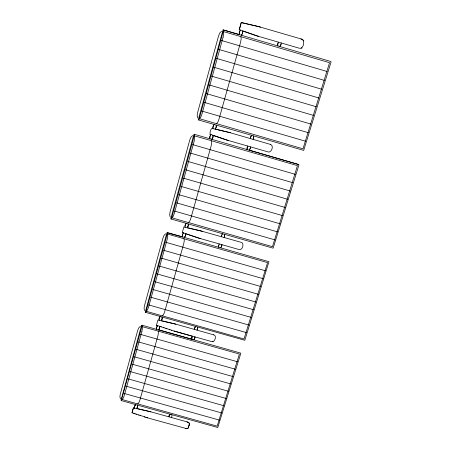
<?xml version="1.0" encoding="UTF-8"?>
<svg xmlns="http://www.w3.org/2000/svg" width="451" height="451" viewBox="0 0 451 451"><rect width="100%" height="100%" fill="white"/><g stroke="black" fill="none" stroke-linecap="round" stroke-linejoin="round"><path stroke-width="0.68" d="M250.384 138.519A4.397 4.335 -69.2 0 1 250.401 138.231L250.401 138.192A4.685 4.617 -69 0 1 250.435 137.95L250.435 137.91A4.16 4.104 -69.3 0 1 251.54 135.644L251.585 135.599A5 4.933 -68.8 0 1 251.743 135.447L251.765 135.418M194.917 337.179L194.917 337.151A4.324 4.115 11.5 0 0 194.917 336.874M194.9 337.41L194.894 337.444A3.546 3.377 11.3 0 1 194.86 337.692A4.042 3.85 11.4 0 1 194.218 339.197L194.043 339.417A3.647 3.473 11.4 0 1 193.868 339.614A3.743 3.563 11.4 0 1 193.671 339.806M221.858 244.989L221.864 244.955A4.392 4.307 9.7 0 0 221.864 244.667M197.442 327.392L197.437 327.364A3.614 3.45 11.3 0 1 197.482 327.618A3.557 3.399 11.3 0 1 197.51 327.877A4.036 3.85 11.3 0 1 197.515 328.125L197.29 329.422A3.574 3.411 11.3 0 1 197.2 329.636A3.783 3.614 11.3 0 1 197.087 329.867A4.239 4.048 11.4 0 1 196.957 330.093M221.841 245.231L221.836 245.265A3.653 3.58 9.4 0 1 221.796 245.53A4.166 4.082 9.6 0 1 221.125 247.131L220.951 247.351A3.755 3.681 9.4 0 1 220.759 247.571A3.85 3.777 9.5 0 1 220.556 247.774M188.225 224.745L188.225 224.705A4.144 4.065 26.8 0 1 187.599 227.18L187.717 226.966M224.615 235.399L224.53 236.211A3.58 3.518 8.7 0 1 224.463 236.482L224.373 236.764A3.676 3.614 8.8 0 1 224.282 236.995A3.896 3.833 8.9 0 1 224.164 237.237A4.42 4.341 9.2 0 1 224.029 237.48M253.704 137.087L253.462 138.468A4.341 4.279 -72.5 0 0 253.603 137.972A4.036 3.98 -72.3 0 0 253.688 137.397A3.794 3.743 -72.2 0 0 253.704 137.087A4.358 4.301 -72.5 0 0 253.699 136.811A3.828 3.777 -72.2 0 0 253.676 136.535A3.884 3.833 -72.2 0 0 253.637 136.253L253.631 136.225A4.589 4.521 -72.6 0 0 253.58 135.976L253.575 135.943M242.694 31.581L242.694 31.649A4.673 4.482 -83.6 0 1 241.494 34.93L241.308 35.133A5.762 5.519 -83.8 0 0 241.471 34.958L241.505 34.924A4.527 4.341 -83.6 0 0 242.728 31.576A5.327 5.102 -83.8 0 0 242.677 31.339L242.672 31.294A5.762 5.519 -83.8 0 0 242.638 31.001L256.089 35.635L298.652 48.043C303.591 50.388 305.913 39.271 300.98 38.927L257.482 26.265L241.257 22.55L239.334 29.698M191.855 337.855L191.844 337.974A4.087 3.89 10.5 0 0 191.906 339.056L191.968 339.327M230.427 132.78L213.024 128.625A4.121 4.059 88 0 1 212.979 128.366L212.979 128.349A4.628 4.561 88.2 0 1 212.951 128.078L212.951 128.061A4.516 4.442 88.2 0 1 212.934 127.808L212.94 127.763A4.42 4.352 88.1 0 1 213.712 125.215L213.729 125.186A4.499 4.431 88.1 0 1 213.859 125.006L213.915 124.938A4.617 4.549 88.2 0 1 214.067 124.764L214.095 124.73A4.82 4.747 88.2 0 1 214.293 124.532L303.675 150.386L331.079 61.967L330.871 61.516L223.048 29.89L198.316 119.521L198.502 119.943L198.992 119.718L223.516 30.347L223.324 29.901L239.413 34.614A5.046 4.837 -82.5 0 1 239.351 34.332L239.346 34.282A4.91 4.707 -82.5 0 1 239.306 34.039L239.306 33.988A4.673 4.482 -82.5 0 1 239.983 30.939L240.157 30.674A4.888 4.685 -82.5 0 1 240.327 30.442L240.422 30.335A4.984 4.775 -82.5 0 1 240.552 30.189L239.239 29.659L241.257 22.55L260.537 27.128M191.878 337.703L191.878 337.675A3.783 3.602 10.6 0 1 191.917 337.472A4.172 3.969 10.5 0 1 192.408 336.271L173.956 331.006L156.531 325.239L156.948 325.402M187.548 227.248A3.873 3.8 26.7 0 1 187.402 227.451L187.379 227.479A4.583 4.499 27 0 1 187.221 227.67L200.244 230.743L240.462 242.142C244.814 241.86 243.078 251.421 238.337 249.341L198.209 237.948L185.519 233.725A4.392 4.301 25 0 1 185.586 234.548L185.581 234.588A4.222 4.132 25 0 1 184.865 236.747L184.747 236.916A4.437 4.341 25 0 1 184.329 237.378L184.301 237.401M175.879 324.184L159.164 320.283A4.369 4.172 17 0 1 159.113 320.035L159.107 320.018A4.296 4.098 17 0 1 159.073 319.787L159.073 319.753A4.183 3.991 17.1 0 1 159.056 319.505L159.056 319.483A4.11 3.924 17.1 0 1 159.75 317.222L159.936 316.98A4.296 4.098 17 0 1 160.071 316.822L160.099 316.794A4.499 4.29 17 0 1 160.28 316.619M185.034 226.447L185.04 226.425A4.127 4.048 24.7 0 1 185.778 224A4.307 4.228 24.6 0 1 185.908 223.831L185.964 223.769A4.425 4.347 24.5 0 1 186.111 223.606L186.139 223.572A4.533 4.454 24.5 0 1 186.325 223.386M218.87 244.961L218.859 244.994A4.211 4.127 7.3 0 0 218.673 246.421A3.726 3.653 7.5 0 0 218.735 246.968A4.425 4.341 7.2 0 0 218.797 247.244L218.803 247.272M156.469 325.216L157.884 320.047L159.164 320.283M182.322 232.507L183.822 227.028L202.341 231.324M189.166 425.18L189.493 423.365L188.371 427.582M253.445 138.508L253.439 138.536A3.839 3.788 -72.2 0 1 253.338 138.778L253.332 138.795A4.07 4.014 -72.3 0 1 253.214 139.043A4.566 4.504 -72.6 0 1 253.079 139.297M189.144 425.282L188.084 428.236L185.784 428.394A5.226 4.843 9.6 0 0 187.424 428.382L188.084 428.236L188.332 427.678M141.902 331.355L142.392 328.678L142.212 326.789M223.07 37.247L223.685 34.056L223.555 31.801M141.896 331.384L124.222 395.679L123.349 397.991L122.294 399.417M223.07 37.253L201.947 114.092L200.909 116.882L199.72 118.568M221.413 236.736A4.414 4.335 6.3 0 1 221.424 236.465L221.43 236.431A3.721 3.659 6.6 0 1 221.458 236.189L221.464 236.172A3.664 3.602 6.7 0 1 221.509 235.924A4.172 4.104 6.4 0 1 221.576 235.659L221.892 234.898A4.138 4.065 6.4 0 1 222.027 234.655A4.172 4.104 6.4 0 1 222.18 234.43L222.196 234.413A3.676 3.614 6.6 0 1 222.349 234.216L222.36 234.204A3.896 3.828 6.5 0 1 222.535 234.013A4.369 4.29 6.4 0 1 222.726 233.815M224.384 236.73L224.395 236.702A4.172 4.098 9 0 0 224.463 236.482L224.53 236.211A3.867 3.8 8.9 0 0 224.609 235.687L224.604 235.676A3.636 3.574 8.8 0 0 224.621 235.399A4.172 4.098 9 0 0 224.615 235.123A3.664 3.602 8.8 0 0 224.587 234.875A3.721 3.659 8.8 0 0 224.547 234.616A4.375 4.301 9.1 0 0 224.48 234.317M197.296 329.388L197.307 329.36A4.036 3.85 11.3 0 0 197.437 328.92L197.431 328.903A3.755 3.585 11.3 0 0 197.504 328.407A3.529 3.371 11.2 0 0 197.515 328.131M213.024 128.625C210.955 126.494 208.644 135.187 211.017 134.635A4.696 4.634 84.8 0 0 210.831 134.838L210.803 134.877A4.595 4.538 84.7 0 0 210.662 135.058L210.606 135.131A4.476 4.414 84.7 0 0 210.482 135.317L210.47 135.339A4.397 4.341 84.7 0 0 209.839 138.209L209.845 138.254A4.617 4.561 84.8 0 0 209.878 138.48L209.89 138.53A4.747 4.685 84.9 0 0 209.94 138.756L209.952 138.795M281.176 42.952A4.882 4.685 -75.7 0 1 281.17 43.273L281.17 43.313A4.764 4.572 -75.6 0 1 281.142 43.589L281.142 43.606A4.048 3.879 -75.5 0 1 281.091 43.927L281.091 43.939A4.611 4.425 -75.6 0 1 281.029 44.204L281.018 44.243A4.662 4.471 -75.6 0 1 280.342 45.72L280.144 46.002A4.155 3.986 -75.5 0 1 279.947 46.233A4.268 4.093 -75.6 0 1 279.721 46.47M250.457 146.84A4.628 4.578 -71.6 0 1 250.452 147.139L250.452 147.178A4.476 4.431 -71.5 0 1 250.429 147.438L250.423 147.471A3.805 3.76 -71 0 1 250.378 147.753A4.335 4.29 -71.4 0 1 250.322 148.018L250.311 148.052A4.386 4.335 -71.4 0 1 249.668 149.439L249.488 149.687A3.907 3.867 -71.1 0 1 249.29 149.924M221.734 245.812L221.745 245.778A4.211 4.127 9.6 0 1 221.125 247.12A4.239 4.16 9.6 0 1 220.962 247.34M194.809 337.923L194.798 337.957A4.087 3.896 11.4 0 1 194.218 339.186L194.206 339.208A4.121 3.924 11.4 0 1 194.065 339.394L194.065 339.394M191.917 337.472L191.934 337.438A4.087 3.89 10.5 0 1 192.487 336.198M159.575 326.377A4.098 3.901 17.7 0 1 159.242 328.768L159.113 329.005A4.098 3.901 17.7 0 1 158.617 329.658L158.425 329.85M222.027 234.661L221.892 234.898A3.867 3.8 6.6 0 0 221.672 235.383A3.636 3.574 6.7 0 0 221.576 235.659M157.562 325.633L157.664 325.667A4.386 4.172 16.7 0 0 157.489 325.853L157.461 325.887A4.284 4.076 16.8 0 0 157.331 326.045L157.157 326.293A4.098 3.901 16.8 0 0 156.61 328.847L156.61 328.886A4.307 4.098 16.8 0 0 156.649 329.089L156.655 329.129A4.425 4.211 16.8 0 0 156.706 329.331L156.722 329.371M182.413 232.541L183.534 232.975A4.595 4.499 22.8 0 0 183.371 233.178L183.36 233.19A4.409 4.318 22.9 0 0 183.207 233.376L183.027 233.646A4.222 4.132 23 0 0 182.435 236.347L182.441 236.392A4.431 4.341 22.9 0 0 182.475 236.606L182.486 236.628A4.555 4.459 22.9 0 0 182.537 236.865L182.548 236.905M215.178 129.076L215.2 129.054A5.463 5.373 85.3 0 0 215.341 128.879L215.539 128.591A4.425 4.352 85.6 0 0 216.215 125.66L216.215 125.632A4.995 4.916 85.3 0 0 216.17 125.372L216.164 125.327A5.513 5.423 85 0 0 216.102 125.057M136.602 408.459L136.8 408.234A4.144 3.839 15.8 0 0 136.907 408.082L136.952 408.02A3.918 3.636 15.8 0 0 137.487 405.635L137.363 405.088A4.262 3.952 15.9 0 1 137.425 405.308L137.431 405.342A3.647 3.382 15.8 0 1 137.476 405.562L137.487 405.635A3.997 3.704 15.8 0 1 136.924 408.054L136.771 408.262A3.828 3.552 15.8 0 1 136.602 408.459L148.909 411.312L186.951 421.826L189.392 423.258M159.885 317.042L159.913 317.008A4.014 3.833 17.1 0 0 159.051 319.505M135.317 405.021L135.345 404.992A4.234 3.929 15.2 0 1 135.7 404.62L135.345 404.992A3.991 3.704 15.3 0 0 134.55 407.58L134.64 408.082A4.251 3.941 15.2 0 1 134.55 407.619L134.545 407.541A3.912 3.631 15.3 0 1 135.311 405.015M161.368 320.452L161.357 320.464A5.017 4.786 18.2 0 1 161.182 320.672L173.985 323.666L213.684 334.839M216.773 123.523L217.963 121.855L219.011 119.075L240.513 42.4L241.155 39.186L241.026 36.926M172.164 217.698L173.297 216.125L174.278 213.503L194.144 141.202L194.719 138.198L194.573 136.072M188.732 222.433L189.871 220.86L190.858 218.261L211.079 146.13L211.671 143.091L211.53 140.966M146.513 311.179L147.595 309.69L148.526 307.238L167.248 239.103L167.778 236.268L167.62 234.266M162.602 315.739L163.696 314.262L164.643 311.799L183.698 243.822L184.25 240.975L184.098 238.968M195.672 326.631A4.51 4.307 10.3 0 0 195.306 326.998L195.283 327.026A3.867 3.693 10.4 0 0 194.449 328.864A4.51 4.307 10.3 0 0 194.415 329.382M137.933 403.808L138.993 402.41L139.895 400.082L157.884 335.91L158.397 333.227L158.239 331.327M221.486 31.26L219.806 32.962L218.577 35.911L197.549 112.829L197.183 115.755L197.747 117.925M192.566 135.554L190.97 137.121L189.786 139.917L170.004 212.297L169.683 215.048L170.241 217.078M165.675 233.765L164.125 235.264L163.014 237.869L144.382 306.037L144.078 308.642L144.636 310.592M140.329 326.332L138.846 327.73L137.775 330.2L120.18 394.58L119.915 397.038L120.468 398.859M302.074 47.964L301.121 48.201M173.956 331.006L210.933 341.362C214.969 343.628 217.202 334.935 213.565 334.789M213.092 341.531L212.686 341.565M121.302 400.595L142.161 325.594L141.913 325.199L240.541 353.054L240.766 353.443L217.771 427.503L121.24 400.578L121.02 400.206L141.524 325.413L141.952 325.21M194.251 134.257L193.851 134.505L170.805 218.588L171.036 219L273.12 248.18L298.94 164.948L298.725 164.542L194.274 134.263L194.528 134.702L171.465 218.774L171.059 219.006M134.629 408.082L133.395 407.856L132.047 412.733L149.078 418.291L185.727 428.388M215.2 129.054L228.618 132.273L270.701 144.478M145.442 312.419L145.831 312.199L167.569 232.975L167.36 232.569L268.948 261.704L244.825 340.274L145.233 312.267L166.938 232.722L182.548 236.905M150.899 411.848L133.395 407.856L132.047 412.733L132.385 412.862M142.104 326.609L157.929 331.023M132.244 364.205L228.589 391.271M130.221 371.573L226.346 398.549M128.208 378.908L224.108 405.793M126.201 386.208L221.886 413.003M124.205 393.469L219.671 420.18M137.752 403.904L217.162 426.15L239.391 354.029L158.126 331.13M167.501 234.046L183.782 238.647M140.43 334.377L237.677 361.809M138.367 341.892L235.388 369.228M136.315 349.367L233.111 376.613M134.274 356.803L230.844 383.959M122.091 399.53L137.538 403.893M157.038 273.892L256.106 302.069M154.896 281.695L253.727 309.775M152.765 289.463L251.359 317.448M150.64 297.192L249.008 325.081M148.531 304.882L246.663 332.675M162.399 315.852L244.025 339L267.567 262.612L183.98 238.765M194.454 135.847L211.209 140.644M165.714 242.283L265.729 270.854M163.533 250.243L263.305 278.718M161.357 258.164L260.892 286.537M159.192 266.045L258.491 294.323M146.304 311.291L162.18 315.841M147.697 417.908L147.353 417.806M183.331 178.134L285.269 207.511M181.054 186.415L282.749 215.691M178.793 194.657L280.234 223.826M176.544 202.854L277.743 231.921M174.306 211.012L275.257 239.971M188.518 222.557L272.477 246.68L297.457 165.641L211.418 140.763M192.538 144.585L295.484 174.39M190.221 153.036L292.913 182.734M187.909 161.447L290.348 191.038M185.615 169.813L287.806 199.297M171.955 217.816L188.287 222.552M147.009 417.711L146.49 417.558M223.431 31.559L240.699 36.57M206.513 93.639L310.987 124.093M204.123 102.349L308.332 132.695M201.744 111.019L305.693 141.253M216.553 123.647L302.993 148.819L329.551 62.689L240.907 36.694M198.615 119.972L214.293 124.532M298.697 164.536L249.07 150.144A4.008 3.963 -71.2 0 0 249.285 149.929M221.137 40.393L327.195 71.534M218.667 49.384L324.461 80.408M216.209 58.326L321.738 89.236M213.768 67.227L319.026 98.019M211.339 76.072L316.331 106.757M208.92 84.878L313.654 115.445M199.505 118.692L216.322 123.636M146.147 417.457L145.803 417.355M171.476 330.284L171.188 330.194M144.777 417.051L144.264 416.893M169.886 329.799L169.599 329.709M186.951 421.826L187.904 422.192A5.22 4.831 9.6 0 1 188.772 422.717L189.454 423.32M166.87 328.841L166.582 328.751M140.503 415.709L140.16 415.596M300.98 38.927L301.708 39.192A6.139 5.874 -71.4 0 1 303.303 40.263L303.827 40.838M166.154 328.61L165.867 328.514M182.384 232.53L200.3 238.556M138.97 415.202L138.632 415.089M209.822 134.161L228.257 140.464M164.012 327.883L163.724 327.787M239.239 29.659L258.31 36.294M136.427 414.328L135.92 414.153M161.306 326.936L161.024 326.834M134.911 413.787L134.573 413.668M160.595 326.676L160.314 326.575M134.235 413.544L133.727 413.358M160.032 326.468L159.603 326.315A4.014 3.822 17.7 0 1 159.231 328.88M157.286 325.526L156.976 325.408M270.707 144.483C274.456 146.147 270.876 153.977 267.449 151.722L226.16 139.861L212.945 135.396A4.414 4.352 81.9 0 1 211.666 139.32M277.867 45.923L277.855 45.884A4.578 4.392 -74.5 0 1 277.805 45.607A4.662 4.471 -74.5 0 1 278.211 42.749L278.374 42.428A5.429 5.203 -74.3 0 1 278.526 42.18M197.375 327.11L197.38 327.144A4.262 4.07 11.4 0 1 197.437 327.358M277.793 45.568L277.805 45.602A4.549 4.363 -74.5 0 1 278.306 42.524M156.61 328.847L156.598 328.807A4.02 3.828 16.8 0 1 157.23 326.169M182.435 236.347L182.429 236.307A4.144 4.059 23 0 1 183.151 233.443M239.295 33.943L239.306 33.988A4.595 4.403 -82.5 0 1 240.118 30.713M213.041 135.413L213.081 135.717A4.403 4.341 81.9 0 1 211.756 139.32M219.366 243.957A4.425 4.341 7.2 0 0 219.214 244.2A3.884 3.811 7.5 0 0 219.079 244.448A3.67 3.597 7.5 0 0 218.966 244.701L218.96 244.724A4.127 4.048 7.4 0 0 218.667 246.409M161.994 317.104A5.164 4.922 18.1 0 1 162.056 317.341L162.056 317.369A4.673 4.459 18.1 0 1 162.101 317.577L162.106 317.639A4.11 3.924 18 0 1 161.52 320.238L161.441 320.357A3.946 3.76 18 0 0 162.123 317.577M185.141 227.27A4.589 4.504 24.5 0 1 185.09 227.005L185.085 226.966A4.425 4.347 24.6 0 1 185.057 226.746L185.045 226.661A4.307 4.228 24.6 0 1 185.778 223.95M247.278 149.614A4.386 4.335 -67.3 0 1 247.881 146.101M188.084 223.888A3.997 3.924 26.8 0 1 188.152 224.17L188.157 224.215A4.392 4.307 26.9 0 1 188.197 224.418L188.208 224.502A4.29 4.206 26.8 0 1 187.717 227.028M171.792 414.706A3.986 3.698 11.8 0 1 171.408 417.53M250.435 137.944A4.409 4.347 -69.2 0 1 251.376 135.847M209.845 138.254A4.313 4.262 84.6 0 1 210.476 135.311M212.928 127.808A4.313 4.245 88.1 0 1 213.723 125.186M281.029 44.204A4.572 4.386 -75.6 0 1 280.353 45.72A4.702 4.51 -75.6 0 1 280.167 45.968M250.322 148.018A4.296 4.251 -71.4 0 1 249.679 149.439A4.42 4.369 -71.5 0 1 249.504 149.676M221.881 244.944A4.239 4.16 9.6 0 1 221.858 245.186M194.933 337.139A4.121 3.924 11.4 0 1 194.917 337.365M216.243 125.632A4.273 4.2 85.7 0 1 215.403 128.817M185.586 234.548A4.138 4.048 24.9 0 1 184.747 236.922M159.141 328.959A4.504 4.284 17.7 0 1 158.448 329.76L191.996 339.237A4.16 3.963 10.5 0 1 191.85 337.917M247.171 149.608A4.397 4.352 -67.3 0 1 247.774 146.079M194.46 328.869A4.098 3.912 10.4 0 1 195.306 327.009M170.123 414.238A3.986 3.698 11.2 0 0 168.922 416.842A3.986 3.698 11.2 0 1 170.128 414.243"/></g></svg>
